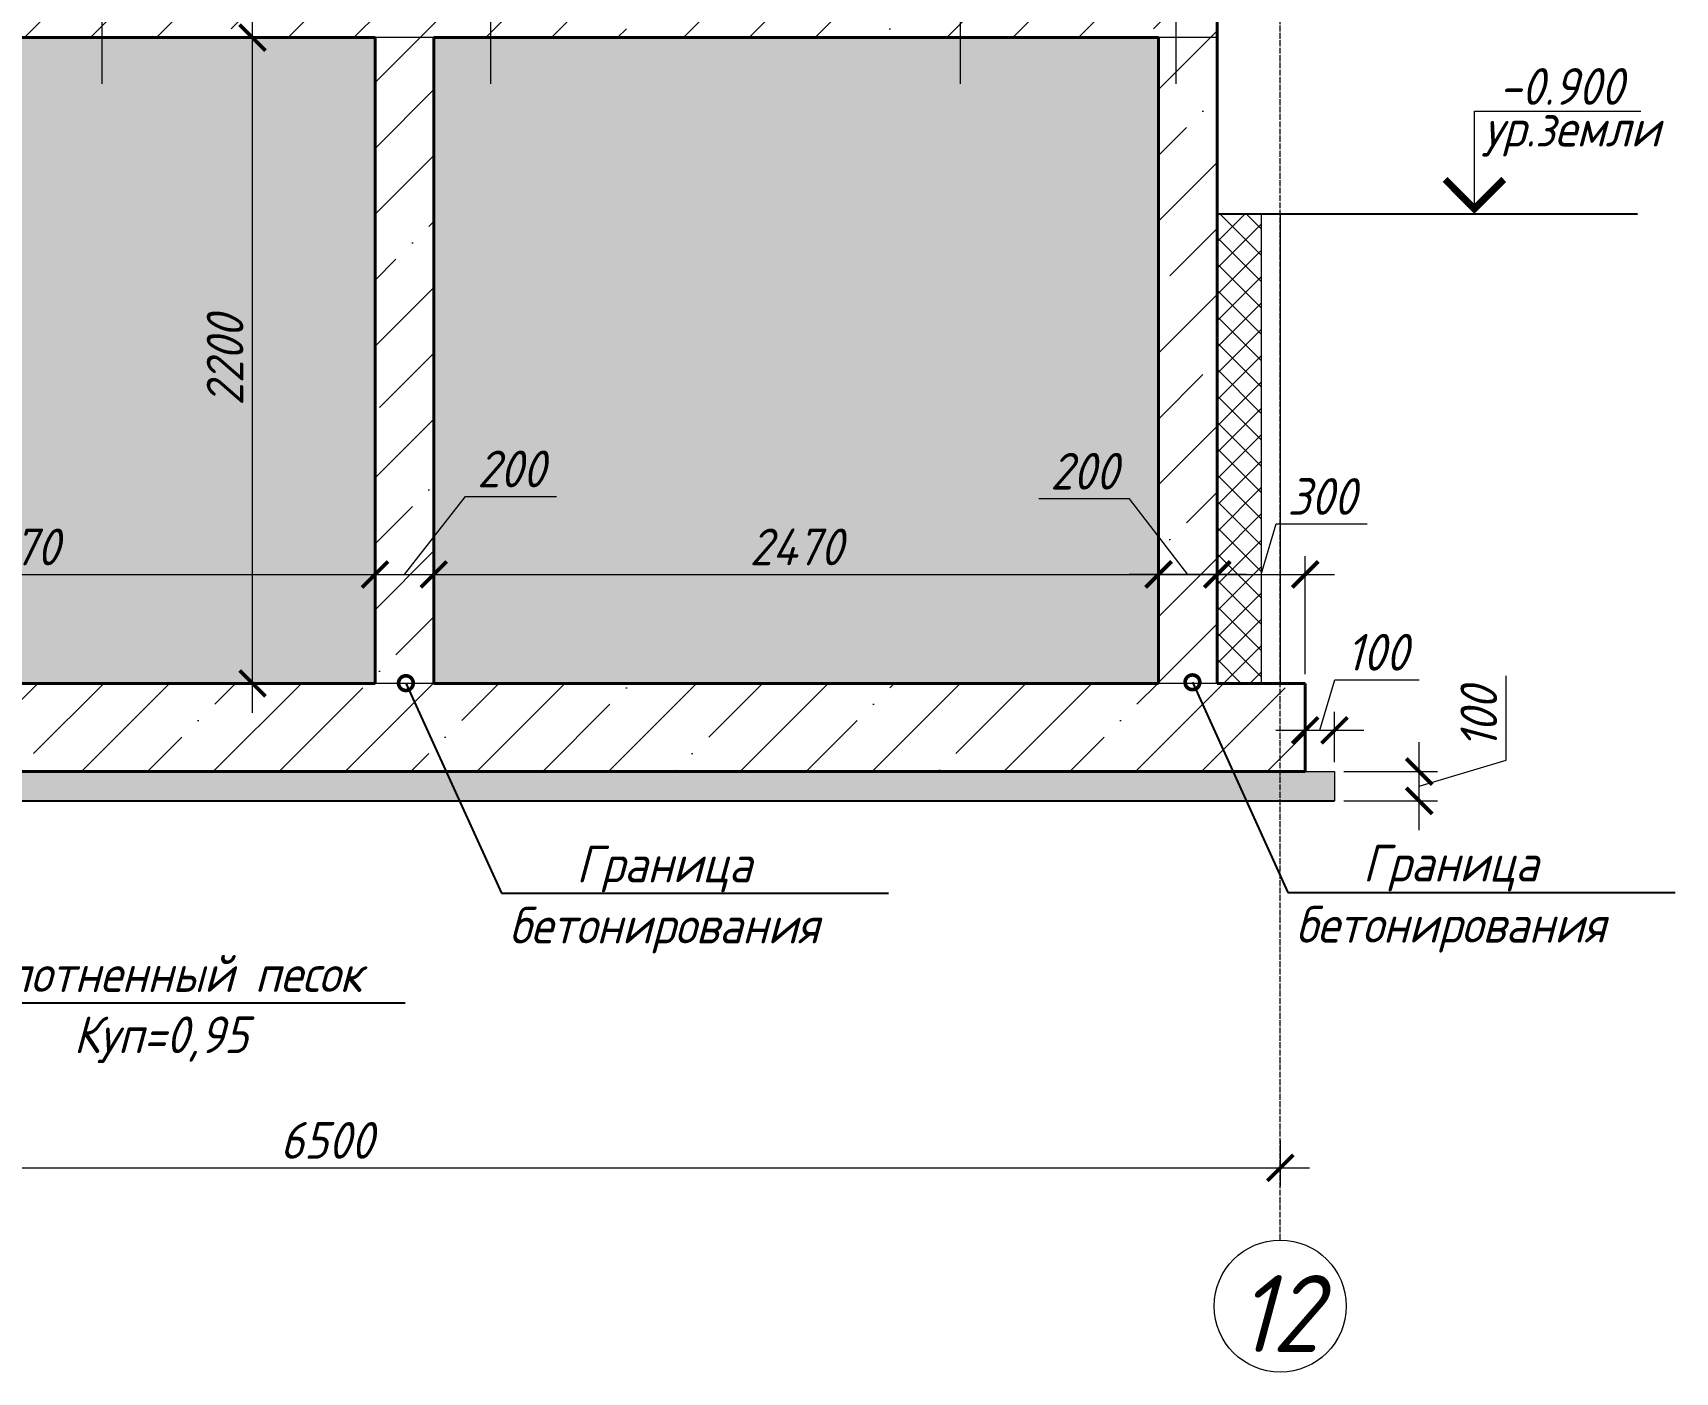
# Model space of a CAD drawing. Header units: millimetres. Extents: x 504091 to 2165846, y 135022 to 442887.
# Drawn here: x 888819 to 894416, y 240809 to 245371 of the extents above; entities that cross this region are included whole.
import ezdxf
from ezdxf import colors
from ezdxf.entities.mleader import LeaderData, LeaderLine
from ezdxf.math import Vec2, Vec3

# ---------------------------------------------------------------- set-up
doc = ezdxf.new("R2010")
doc.units = ezdxf.units.MM
for name, pattern in [('ADSK_Линия сетки', [25, 20, -2.5, 0, -2.5]), ('CENTER2', [1.125, 0.75, -0.125, 0.125, -0.125]), ('X-OLP-WSS.OCOG$0$Zig-a-zig-ah', [0]), ('осеваяX2', [4, 2.5, -0.5, 0.5, -0.5])]:
    doc.linetypes.add(name, pattern=pattern)
doc.layers.get('Defpoints').update_dxf_attribs({"color": 255})
doc.layers.add('PS_Выноски', color=7, linetype='Continuous')
doc.layers.add('SGRAND', color=7, linetype='Continuous')
for name, color, linetype, lineweight in [('Монолит тонкий', 204, 'Continuous', 9), ('Оси', 165, 'осеваяX2', 13), ('Размер', 7, 'Continuous', 13), ('размеры', 7, 'Continuous', 9), ('Размеры КР', 164, 'Continuous', 9)]:
    doc.layers.add(name, color=color, linetype=linetype, lineweight=lineweight)
doc.styles.add('GOST 2.304_new', font='isocpeur.ttf', dxfattribs={"width": 0.9, "oblique": 15})
doc.linetypes.add('zem', pattern='A,1.9,[130,ltypeshp.shx,S=2.4,R=135,X=0.5,Y=-1.8],2,[130,ltypeshp.shx,S=2.4,R=135,X=0.5,Y=-1.8],2,[130,ltypeshp.shx,S=2.4,R=135,X=0.5,Y=-1.8],3.8', length=9.7)
doc.dimstyles.new('SPDS 1_50', dxfattribs={"dimscale": 50, "dimtxt": 2.5, "dimasz": 1.77, "dimexe": 1.25, "dimexo": 0.625, "dimtad": 1, "dimdec": 0, "dimrnd": 0.001, "dimzin": 9, "dimtxsty": 'GOST 2.304_new', "dimblk": 'ARCHTICK', "dimcen": 2.5, "dimdle": 2, "dimclrt": 256, "dimadec": 0, "dimazin": 2, "dimtfac": 0.75, "dimtdec": 0, "dimtmove": 1, "dimatfit": 3, "dimfxl": 0, "dimtolj": 1, "dimlwd": 9, "dimlwe": 9, "dimarcsym": 0})

# ---------------------------------------------------------------- blocks, each defined once
blk = doc.blocks.new('_DotSmall')
at = {"color": 0, "linetype": 'ByBlock', "lineweight": 35, "const_width": 0.5}
blk.add_lwpolyline([(-0.0625, 0, 1), (0.0625, 0, 1)], format="xyb", close=True, dxfattribs=at)
blk = doc.blocks.new('_ArchTick')
at = {"color": 0, "linetype": 'ByBlock', "const_width": 0.15}
blk.add_lwpolyline([(-0.5, -0.5), (0.5, 0.5)], dxfattribs=at)
blk = doc.blocks.new('*D1283')
at = {"layer": 'Defpoints', "color": 0, "lineweight": 20, "transparency": 16777216}
for p in [(886569.9, 241630.5), (893069.9, 241630.5), (893069.9, 241504.8)]:
    blk.add_point(p, dxfattribs=at)
at = {"layer": 'Размеры КР', "color": 0, "lineweight": 9, "transparency": 16777216}
for p, q in [((886569.9, 241599.3), (886569.9, 241442.3)), ((893069.9, 241599.3), (893069.9, 241442.3)), ((886469.9, 241504.8), (893169.9, 241504.8))]:
    blk.add_line(p, q, dxfattribs=at)
at = {"layer": 'Размеры КР', "color": 0, "lineweight": 9, "transparency": 16777216, "xscale": 88.5, "yscale": 88.5, "zscale": 88.5, "rotation": 180}
blk.add_blockref('_ArchTick', (886569.9, 241504.8), dxfattribs=at)
at = {"layer": 'Размеры КР', "color": 0, "lineweight": 9, "transparency": 16777216, "xscale": 88.5, "yscale": 88.5, "zscale": 88.5}
blk.add_blockref('_ArchTick', (893069.9, 241504.8), dxfattribs=at)
at = {"layer": 'Размеры КР', "lineweight": 20, "transparency": 16777216, "insert": (889819.9, 241598.5), "char_height": 125, "attachment_point": 5, "style": 'GOST 2.304_new'}
blk.add_mtext('\\A1;6500', dxfattribs=at)
blk = doc.blocks.new('*D1286')
at = {"layer": 'Defpoints', "color": 0, "lineweight": 20, "transparency": 16777216}
for p in [(892654.9, 243526.4), (892654.9, 243155.1), (892854.9, 243155.1)]:
    blk.add_point(p, dxfattribs=at)
at = {"layer": 'Размеры КР', "color": 0, "lineweight": 9, "transparency": 16777216}
for p, q in [((892556.3, 243784.4), (892246.6, 243784.4)), ((892754.9, 243526.4), (892556.3, 243784.4)), ((892654.9, 243186.4), (892654.9, 243588.9)), ((892854.9, 243186.4), (892854.9, 243588.9)), ((892954.9, 243526.4), (892554.9, 243526.4))]:
    blk.add_line(p, q, dxfattribs=at)
at = {"layer": 'Размеры КР', "color": 0, "lineweight": 9, "transparency": 16777216, "xscale": 88.5, "yscale": 88.5, "zscale": 88.5, "rotation": 180}
blk.add_blockref('_ArchTick', (892654.9, 243526.4), dxfattribs=at)
at = {"layer": 'Размеры КР', "color": 0, "lineweight": 9, "transparency": 16777216, "xscale": 88.5, "yscale": 88.5, "zscale": 88.5}
blk.add_blockref('_ArchTick', (892854.9, 243526.4), dxfattribs=at)
at = {"layer": 'Размеры КР', "lineweight": 20, "transparency": 16777216, "insert": (892401.5, 243878.1), "char_height": 125, "attachment_point": 5, "style": 'GOST 2.304_new'}
blk.add_mtext('\\A1;200', dxfattribs=at)
blk = doc.blocks.new('*D1287')
at = {"layer": 'Defpoints', "color": 0, "lineweight": 20, "transparency": 16777216}
for p in [(889984.9, 243526.4), (887514.9, 243355.4), (889984.9, 243355.4)]:
    blk.add_point(p, dxfattribs=at)
at = {"layer": 'Размеры КР', "color": 0, "lineweight": 9, "transparency": 16777216}
for p, q in [((887514.9, 243386.6), (887514.9, 243588.9)), ((889984.9, 243386.6), (889984.9, 243588.9)), ((887414.9, 243526.4), (890084.9, 243526.4))]:
    blk.add_line(p, q, dxfattribs=at)
at = {"layer": 'Размеры КР', "color": 0, "lineweight": 9, "transparency": 16777216, "xscale": 88.5, "yscale": 88.5, "zscale": 88.5, "rotation": 180}
blk.add_blockref('_ArchTick', (887514.9, 243526.4), dxfattribs=at)
at = {"layer": 'Размеры КР', "color": 0, "lineweight": 9, "transparency": 16777216, "xscale": 88.5, "yscale": 88.5, "zscale": 88.5}
blk.add_blockref('_ArchTick', (889984.9, 243526.4), dxfattribs=at)
at = {"layer": 'Размеры КР', "lineweight": 20, "transparency": 16777216, "insert": (888749.9, 243620.2), "char_height": 125, "attachment_point": 5, "style": 'GOST 2.304_new'}
blk.add_mtext('\\A1;2470', dxfattribs=at)
blk = doc.blocks.new('*D1288')
at = {"layer": 'Defpoints', "color": 0, "lineweight": 20, "transparency": 16777216}
for p in [(890184.9, 243526.4), (890184.9, 243386.2), (889984.9, 243355.4)]:
    blk.add_point(p, dxfattribs=at)
at = {"layer": 'Размеры КР', "color": 0, "lineweight": 9, "transparency": 16777216}
for p, q in [((890084.9, 243526.4), (890293.6, 243792.1)), ((890293.6, 243792.1), (890603.4, 243792.1)), ((889984.9, 243386.6), (889984.9, 243588.9)), ((890184.9, 243417.5), (890184.9, 243588.9)), ((889884.9, 243526.4), (890284.9, 243526.4))]:
    blk.add_line(p, q, dxfattribs=at)
at = {"layer": 'Размеры КР', "color": 0, "lineweight": 9, "transparency": 16777216, "xscale": 88.5, "yscale": 88.5, "zscale": 88.5, "rotation": 180}
blk.add_blockref('_ArchTick', (889984.9, 243526.4), dxfattribs=at)
at = {"layer": 'Размеры КР', "color": 0, "lineweight": 9, "transparency": 16777216, "xscale": 88.5, "yscale": 88.5, "zscale": 88.5}
blk.add_blockref('_ArchTick', (890184.9, 243526.4), dxfattribs=at)
at = {"layer": 'Размеры КР', "lineweight": 20, "transparency": 16777216, "insert": (890448.5, 243885.8), "char_height": 125, "attachment_point": 5, "style": 'GOST 2.304_new'}
blk.add_mtext('\\A1;200', dxfattribs=at)
blk = doc.blocks.new('*D1289')
at = {"layer": 'Defpoints', "color": 0, "lineweight": 20, "transparency": 16777216}
for p in [(892654.9, 243526.4), (890184.9, 243386.2), (892654.9, 243316.9)]:
    blk.add_point(p, dxfattribs=at)
at = {"layer": 'Размеры КР', "color": 0, "lineweight": 9, "transparency": 16777216}
for p, q in [((890184.9, 243417.5), (890184.9, 243588.9)), ((892654.9, 243348.1), (892654.9, 243588.9)), ((890084.9, 243526.4), (892754.9, 243526.4))]:
    blk.add_line(p, q, dxfattribs=at)
at = {"layer": 'Размеры КР', "color": 0, "lineweight": 9, "transparency": 16777216, "xscale": 88.5, "yscale": 88.5, "zscale": 88.5, "rotation": 180}
blk.add_blockref('_ArchTick', (890184.9, 243526.4), dxfattribs=at)
at = {"layer": 'Размеры КР', "color": 0, "lineweight": 9, "transparency": 16777216, "xscale": 88.5, "yscale": 88.5, "zscale": 88.5}
blk.add_blockref('_ArchTick', (892654.9, 243526.4), dxfattribs=at)
at = {"layer": 'Размеры КР', "lineweight": 20, "transparency": 16777216, "insert": (891419.9, 243620.2), "char_height": 125, "attachment_point": 5, "style": 'GOST 2.304_new'}
blk.add_mtext('\\A1;2470', dxfattribs=at)
blk = doc.blocks.new('*D1290')
at = {"layer": 'Defpoints', "color": 0, "lineweight": 20, "transparency": 16777216}
for p in [(893154.9, 243526.4), (892854.9, 243316.9), (893154.9, 243155.1)]:
    blk.add_point(p, dxfattribs=at)
at = {"layer": 'Размеры КР', "color": 0, "lineweight": 9, "transparency": 16777216}
for p, q in [((893004.9, 243526.4), (893056.4, 243698.3)), ((893056.4, 243698.3), (893366.2, 243698.3)), ((892854.9, 243348.1), (892854.9, 243588.9)), ((893154.9, 243186.4), (893154.9, 243588.9)), ((892754.9, 243526.4), (893254.9, 243526.4))]:
    blk.add_line(p, q, dxfattribs=at)
at = {"layer": 'Размеры КР', "color": 0, "lineweight": 9, "transparency": 16777216, "xscale": 88.5, "yscale": 88.5, "zscale": 88.5, "rotation": 180}
blk.add_blockref('_ArchTick', (892854.9, 243526.4), dxfattribs=at)
at = {"layer": 'Размеры КР', "color": 0, "lineweight": 9, "transparency": 16777216, "xscale": 88.5, "yscale": 88.5, "zscale": 88.5}
blk.add_blockref('_ArchTick', (893154.9, 243526.4), dxfattribs=at)
at = {"layer": 'Размеры КР', "lineweight": 20, "transparency": 16777216, "insert": (893211.3, 243792.1), "char_height": 125, "attachment_point": 5, "style": 'GOST 2.304_new'}
blk.add_mtext('\\A1;300', dxfattribs=at)
blk = doc.blocks.new('*D1291')
at = {"layer": 'Defpoints', "color": 0, "lineweight": 20, "transparency": 16777216}
for p in [(889567.3, 245355.1), (889601.9, 245355.1), (889488.4, 243155.1)]:
    blk.add_point(p, dxfattribs=at)
at = {"layer": 'Размеры КР', "color": 0, "lineweight": 9, "transparency": 16777216}
for p, q in [((889567.3, 243055.1), (889567.3, 245455.1)), ((889570.6, 245355.1), (889504.8, 245355.1)), ((889519.7, 243155.1), (889629.8, 243155.1))]:
    blk.add_line(p, q, dxfattribs=at)
at = {"layer": 'Размеры КР', "color": 0, "lineweight": 9, "transparency": 16777216, "xscale": 88.5, "yscale": 88.5, "zscale": 88.5}
for p, rotation in [((889567.3, 245355.1), 90), ((889567.3, 243155.1), 270)]:
    blk.add_blockref('_ArchTick', p, dxfattribs=dict(at, rotation=rotation))
at = {"layer": 'Размеры КР', "lineweight": 20, "transparency": 16777216, "insert": (889473.6, 244255.1), "char_height": 125, "attachment_point": 5, "rotation": 90, "style": 'GOST 2.304_new'}
blk.add_mtext('\\A1;2200', dxfattribs=at)
blk = doc.blocks.new('*D1293')
at = {"layer": 'Defpoints', "color": 0, "lineweight": 20, "transparency": 16777216}
for p in [(893254.9, 242995.6), (893154.9, 242855.1), (893254.9, 242855.1)]:
    blk.add_point(p, dxfattribs=at)
at = {"layer": 'Размеры КР', "color": 0, "lineweight": 9, "transparency": 16777216}
for p, q in [((893204.9, 242995.6), (893256.4, 243167.5)), ((893256.4, 243167.5), (893543.7, 243167.5)), ((893154.9, 242886.4), (893154.9, 243058.1)), ((893254.9, 242886.4), (893254.9, 243058.1)), ((893054.9, 242995.6), (893354.9, 242995.6))]:
    blk.add_line(p, q, dxfattribs=at)
at = {"layer": 'Размеры КР', "color": 0, "lineweight": 9, "transparency": 16777216, "xscale": 88.5, "yscale": 88.5, "zscale": 88.5, "rotation": 180}
blk.add_blockref('_ArchTick', (893154.9, 242995.6), dxfattribs=at)
at = {"layer": 'Размеры КР', "color": 0, "lineweight": 9, "transparency": 16777216, "xscale": 88.5, "yscale": 88.5, "zscale": 88.5}
blk.add_blockref('_ArchTick', (893254.9, 242995.6), dxfattribs=at)
at = {"layer": 'Размеры КР', "lineweight": 20, "transparency": 16777216, "insert": (893400.1, 243261.3), "char_height": 125, "attachment_point": 5, "style": 'GOST 2.304_new'}
blk.add_mtext('\\A1;100', dxfattribs=at)
blk = doc.blocks.new('*D1294')
at = {"layer": 'Defpoints', "color": 0, "lineweight": 20, "transparency": 16777216}
for p in [(893254.9, 242855.1), (893543.4, 242855.1), (893254.9, 242755.1)]:
    blk.add_point(p, dxfattribs=at)
at = {"layer": 'Размеры КР', "color": 0, "lineweight": 9, "transparency": 16777216}
for p, q in [((893840.2, 242894.2), (893840.2, 243181.4)), ((893543.4, 242655.1), (893543.4, 242955.1)), ((893543.4, 242805.1), (893840.2, 242894.2)), ((893286.1, 242855.1), (893605.9, 242855.1)), ((893286.1, 242755.1), (893605.9, 242755.1))]:
    blk.add_line(p, q, dxfattribs=at)
at = {"layer": 'Размеры КР', "color": 0, "lineweight": 9, "transparency": 16777216, "xscale": 88.5, "yscale": 88.5, "zscale": 88.5}
for p, rotation in [((893543.4, 242855.1), 90), ((893543.4, 242755.1), 270)]:
    blk.add_blockref('_ArchTick', p, dxfattribs=dict(at, rotation=rotation))
at = {"layer": 'Размеры КР', "lineweight": 20, "transparency": 16777216, "insert": (893746.5, 243037.8), "char_height": 125, "attachment_point": 5, "rotation": 90, "style": 'GOST 2.304_new'}
blk.add_mtext('\\A1;100', dxfattribs=at)

msp = doc.modelspace()

# ---------------------------------------------------------------- hatches: boundary and pattern name
at = {"layer": 'SGRAND', "lineweight": 20}
h = msp.add_hatch(dxfattribs=at)
h.set_pattern_fill('ANSI35', color=256, scale=50)
h.paths.add_polyline_path([(888974.8849, 245555.1421), (888974.8849, 245355.1421), (889984.8694, 245355.1421), (889984.8694, 243155.1421), (890184.8694, 243155.1421), (890184.8694, 245355.1421), (892654.8694, 245355.1421), (892654.8694, 243155.1421), (892854.8694, 243155.1421), (892854.8694, 245555.1421)])
h.paths.add_polyline_path([(888974.8849, 245555.1421), (887314.8694, 245555.1421), (887314.8694, 243155.1421), (887514.8694, 243155.1421), (887514.8694, 245355.1421), (888974.8849, 245355.1421)])
h.paths.add_polyline_path([(888426.2842, 243155.1421), (887514.8694, 243155.1421), (887314.8694, 243155.1421), (887014.8694, 243155.1421), (887014.8694, 242855.1421), (888460.0268, 242855.1421)])
h.paths.add_polyline_path([(893069.8755, 243155.1421), (892854.8694, 243155.1421), (892654.8694, 243155.1421), (890184.8694, 243155.1421), (889984.8694, 243155.1421), (888426.2842, 243155.1421), (888460.0268, 242855.1421), (893069.8755, 242855.1421)])
h.paths.add_polyline_path([(893154.8694, 243155.1421), (893069.8755, 243155.1421), (893069.8755, 242855.1421), (893154.8694, 242855.1421)])
h = msp.add_hatch(dxfattribs=at)
h.set_pattern_fill('AR-SAND', color=256)
h.paths.add_polyline_path([(889984.8694, 245355.1421), (887514.8694, 245355.1421), (887514.8694, 243155.1421), (888426.2842, 243155.1421), (888379.7166, 243569.1673, -1), (888378.3195, 243581.589, -1), (888379.7166, 243569.1673), (888426.2842, 243155.1421), (889984.8694, 243155.1421)])
h.paths.add_polyline_path([(892654.8694, 245355.1421), (890184.8694, 245355.1421), (890184.8694, 243155.1421), (892654.8694, 243155.1421)])
h.paths.add_polyline_path([(888517.262, 243477.5092), (888906.012, 243477.5092), (888985.8261, 243775.3796), (888597.0761, 243775.3796)], flags=24)
h.paths.add_polyline_path([(889616.2784, 244028.1598), (889616.2784, 244405.6598), (889318.4081, 244485.4739), (889318.4081, 244107.9739)], flags=24)
h.paths.add_polyline_path([(892213.8656, 243735.4373), (892512.6156, 243735.4373), (892592.4297, 244033.3076), (892293.6797, 244033.3076)], flags=24)
h.paths.add_polyline_path([(890260.892, 243743.1342), (890559.642, 243743.1342), (890639.4562, 244041.0046), (890340.7062, 244041.0046)], flags=24)
h.paths.add_polyline_path([(891187.262, 243477.5092), (891576.012, 243477.5092), (891655.8261, 243775.3796), (891267.0761, 243775.3796)], flags=24)
h = msp.add_hatch(dxfattribs=at)
h.set_pattern_fill('ANSI37', color=256, scale=20)
h.paths.add_polyline_path([(893004.8694, 244755.1421), (892854.8694, 244755.1421), (892854.8694, 243155.1421), (893004.8694, 243155.1421)])
h = msp.add_hatch(dxfattribs=at)
h.set_pattern_fill('AR-CONC', color=256, scale=0.5)
h.set_pattern_definition([(50, (7613.07, -19608.36), (91.0923345, -7.969543), [9.525, -104.775]), (355, (7613.07, -19608.36), (-17.621711, 95.528423), [7.62, -83.820292]), (100.451445, (7620.66, -19609.02), (73.4706235, 87.558876), [8.095004, -89.045122]), (46.1842, (7613.07, -19582.96), (135.53952, -21.021164), [14.2875, -157.1625]), (96.635558, (7624.37, -19584.71), (118.702067, 123.713062), [12.142512, -133.567804]), (351.184151, (7613.07, -19582.96), (118.702067, 123.713062), [11.429984, -125.729866]), (21, (7625.77, -19589.31), (75.8071956, -51.132599), [9.525, -104.775]), (326, (7625.77, -19589.31), (30.901014, 92.093983), [7.62, -83.82]), (71.451445, (7632.09, -19593.57), (106.70821, 40.9613844), [8.095004, -89.044969]), (37.5, (7613.072, -19608.357), (1.5443016, 42.2775194), [0, -82.804, 0, -85.09, 0, -84.1375]), (7.5, (7613.072, -19608.357), (33.4098313, 50.0902874), [0, -48.514, 0, -80.899, 0, -32.0675]), (327.5, (7584.75, -19608.357), (67.7952976, -2.864372), [0, -31.75, 0, -99.06, 0, -131.445]), (317.5, (7572.05, -19608.357), (74.0645907, 12.7132455), [0, -41.275, 0, -65.786, 0, -93.345])])
h.paths.add_polyline_path([(893254.5744, 242855.1439), (890294.8849, 242855.1421), (887014.8694, 242855.1421), (886914.8694, 242855.1421), (886914.8694, 242755.1421), (893254.5744, 242755.1439)])

# ---------------------------------------------------------------- linework, layer by layer
at = {"layer": 'PS_Выноски', "linetype": 'zem', "ltscale": 30}
for p, q in [((892854.8694, 244755.1421), (894287.0827, 244755.1421)), ((886716.4947, 242755.1421), (893254.2795, 242755.1456))]:
    msp.add_line(p, q, dxfattribs=at)
at = {"layer": 'SGRAND', "lineweight": 20}
msp.add_line((893004.8694, 244755.1421), (893004.8694, 243155.1421), dxfattribs=at)
at = {"layer": 'Монолит тонкий', "lineweight": 40, "ltscale": 100}
for p, q in [((892854.8694, 245555.1421), (892854.8694, 243155.1421)), ((887514.8694, 245355.1421), (889984.8694, 245355.1421)), ((889984.8694, 245355.1421), (889984.8694, 243155.1421)), ((890184.8694, 245355.1421), (890184.8694, 243155.1421)), ((890184.8694, 245355.1421), (892654.8694, 245355.1421)), ((892654.8694, 245355.1421), (892654.8694, 243155.1421)), ((887514.8694, 243155.1421), (889984.8694, 243155.1421)), ((892654.8694, 243155.1421), (890184.8694, 243155.1421)), ((893154.8694, 243155.1421), (892854.8694, 243155.1421)), ((893154.8694, 243155.1421), (893154.8694, 242855.1421)), ((893154.8694, 243155.1421), (893154.8694, 242855.1421)), ((887014.8694, 242855.1421), (893154.8694, 242855.1421))]:
    msp.add_line(p, q, dxfattribs=at)
at = {"layer": 'Оси', "linetype": 'CENTER2', "ltscale": 500}
for p, q in [((889054.8849, 245198.1254), (889054.8849, 248620.9913)), ((890379.8849, 245198.1254), (890379.8849, 248620.9913)), ((891979.8849, 245198.1254), (891979.8849, 248620.9913)), ((892714.8849, 245198.1254), (892714.8849, 248620.9913))]:
    msp.add_line(p, q, dxfattribs=at)
at = {"layer": 'Оси', "linetype": 'ADSK_Линия сетки'}
msp.add_line((893069.8755, 241259.8885), (893069.8755, 247100.1427), dxfattribs=at)
at = {"layer": 'размеры', "linetype": 'X-OLP-WSS.OCOG$0$Zig-a-zig-ah', "ltscale": 0.1}
for p, q in [((890184.8694, 245355.1421), (889984.8694, 245355.1421)), ((892854.8694, 245355.1421), (892654.8694, 245355.1421)), ((890184.8694, 243155.1421), (889984.8694, 243155.1421)), ((892854.8694, 243155.1421), (892654.8694, 243155.1421))]:
    msp.add_line(p, q, dxfattribs=at)
at = {"layer": 'размеры', "ltscale": 50}
msp.add_lwpolyline([(893731.6514, 244755.1421), (893731.6514, 245105.1486), (894298.773, 245105.1486)], dxfattribs=at)
at = {"layer": 'размеры', "ltscale": 50, "const_width": 24}
msp.add_lwpolyline([(893631.6514, 244872.1127), (893731.6514, 244772.1127), (893831.6514, 244872.1127)], dxfattribs=at)
at = {"layer": 'Размеры КР', "lineweight": 20}
for p, q in [((893154.8694, 242855.1421), (893254.8694, 242855.1421)), ((893254.8694, 242855.1421), (893254.2795, 242755.1456))]:
    msp.add_line(p, q, dxfattribs=at)
msp.add_lwpolyline([(892854.8694, 244755.1421), (893069.8755, 244755.1421), (893069.8755, 243155.1421), (892854.8694, 243155.1421)], close=True, dxfattribs=at)
msp.add_circle((893069.8755, 241033.8885), 225, dxfattribs=at)

# ---------------------------------------------------------------- texts
at = {"layer": 'Оси', "insert": (893062.6654, 241008.3126), "char_height": 262.5, "width": 245.7, "attachment_point": 5, "line_spacing_factor": 1.022766, "style": 'GOST 2.304_new'}
msp.add_mtext('\\pt67.49925,135.00112,202.50037,269.99962,337.49887,405.00075,472.5,539.99925,607.50112,675.00037,742.49962,809.99887,877.50075,945,1012.49925,1080.00113,1147.50038,1214.99963,1282.49887,1350.00075,1417.5,1484.99925,1552.50112,1620.00037,1687.49962,1754.99887,1822.50075,1890,1957.49925,2025.00112,2092.50037,2159.99962;12', dxfattribs=at)
at = {"layer": 'размеры', "ltscale": 50, "style": 'GOST 2.304_new', "oblique": 15, "width": 0.9}
for s, p in [('-0.900', (893814.9958, 245126.4348)), ('ур.земли', (893762.2222, 244984.2001))]:
    msp.add_text(s, height=125, dxfattribs=at).set_placement(p)

# ---------------------------------------------------------------- dimensions: what is measured, and where the dimension line sits
at = {"layer": 'Размеры КР', "lineweight": 20}
for base, p1, p2, picture, middle in [((889567.3433, 245355.1421), (889488.4366, 243155.1421), (889601.866, 245355.1421), '*D1291', (889473.5933, 244255.1421)), ((893543.3713, 242855.1421), (893254.8694, 242755.1421), (893254.8694, 242855.1421), '*D1294', (893746.4963, 242925.4546))]:
    dim = msp.add_linear_dim(base=base, p1=p1, p2=p2, angle=90, dimstyle='SPDS 1_50', dxfattribs=at)
    dim.commit()
    dim.dimension.update_dxf_attribs({"geometry": picture, "text_midpoint": middle})
dim = msp.add_linear_dim(base=(890184.8694, 243526.4444), p1=(889984.8694, 243355.3974), p2=(890184.8694, 243386.2377), dimstyle='SPDS 1_50', dxfattribs=at)
dim.commit()
dim.dimension.update_dxf_attribs({"geometry": '*D1288', "text_midpoint": (890324.8776, 243792.0694), "dimtype": 160})
dim = msp.add_linear_dim(base=(892654.8694, 243526.4444), p1=(892854.8694, 243155.1421), p2=(892654.8694, 243155.1421), angle=180, dimstyle='SPDS 1_50', dxfattribs=at)
dim.commit()
dim.dimension.update_dxf_attribs({"geometry": '*D1286', "text_midpoint": (892525.0948, 243784.3725), "dimtype": 160})
for base, p1, p2, picture, middle in [((893154.8694, 243526.4444), (892854.8694, 243316.8735), (893154.8694, 243155.1421), '*D1290', (893087.6819, 243792.0694)), ((889984.8694, 243526.4444), (887514.8694, 243355.3974), (889984.8694, 243355.3974), '*D1287', (888749.8694, 243620.1944)), ((892654.8694, 243526.4444), (890184.8694, 243386.2377), (892654.8694, 243316.8735), '*D1289', (891419.8694, 243620.1944)), ((893254.8694, 242995.6345), (893154.8694, 242855.1421), (893254.8694, 242855.1421), '*D1293', (893287.6819, 243261.2595)), ((893069.8755, 241504.7898), (886569.8755, 241630.5327), (893069.8755, 241630.5327), '*D1283', (889819.8755, 241598.5398))]:
    dim = msp.add_linear_dim(base=base, p1=p1, p2=p2, dimstyle='SPDS 1_50', dxfattribs=at)
    dim.commit()
    dim.dimension.update_dxf_attribs({"geometry": picture, "text_midpoint": middle})

# ---------------------------------------------------------------- leaders
at = {"layer": 'Размер', "ltscale": 20}
ml = msp.add_multileader_mtext('Standard', dxfattribs=at)
ml.set_content('\\A1;Уплотненный песок\\PКуп=0,95', color=256, style='GOST 2.304_new')
ml.set_leader_properties()
ml.set_arrow_properties(name='DOTSMALL')
ml.build(insert=Vec2(0, 0))
ml.multileader.update_dxf_attribs({"text_left_attachment_type": 6, "text_right_attachment_type": 6, "dogleg_length": 1, "arrow_head_size": 100})
ctx = ml.context
ctx.base_point, ctx.char_height, ctx.arrow_head_size, ctx.landing_gap_size, ctx.plane_origin = Vec3(888568.7229, 242066.5588), 125, 100, 0, Vec3(871280.1216, 390094.0733)
ctx.left_attachment, ctx.right_attachment, ctx.text_align_type = 6, 6, 1
notes = []
notes.append((ctx, [(1, (1, 1, 0), (888548.7229, 242066.5588), (1, 0), 20, [(0, [(888379.018, 243575.3781)], 0, [])])]))
ctx.mtext.insert, ctx.mtext.rotation, ctx.mtext.width, ctx.mtext.alignment, ctx.mtext.flow_direction = Vec3(889254.8447, 242229.0588), 6.283185307, 1664.96034, 2, 5
ml = msp.add_multileader_mtext('Standard', dxfattribs=at)
ml.set_content('\\A1;Граница бетонирования', color=256, style='GOST 2.304_new')
ml.set_leader_properties()
ml.set_arrow_properties(name='DOTSMALL')
ml.build(insert=Vec2(0, 0))
ml.multileader.update_dxf_attribs({"text_left_attachment_type": 6, "text_right_attachment_type": 6, "dogleg_length": 1, "arrow_head_size": 100})
ctx = ml.context
ctx.base_point, ctx.char_height, ctx.arrow_head_size, ctx.landing_gap_size, ctx.plane_origin = Vec3(890435.5095, 242440.2006), 125, 100, 0, Vec3(870517.0927, 388683.4515)
ctx.left_attachment, ctx.right_attachment, ctx.text_align_type = 6, 6, 1
notes.append((ctx, [(1, (1, 1, 0), (890415.5095, 242440.2006), (1, 0), 20, [(0, [(890089.9011, 243156.1738)], 0, [])])]))
ctx.mtext.insert, ctx.mtext.rotation, ctx.mtext.width, ctx.mtext.alignment, ctx.mtext.flow_direction = Vec3(890969.7563, 242602.7006), 6.283185307, 1286.674802, 2, 5
ml = msp.add_multileader_mtext('Standard', dxfattribs=at)
ml.set_content('\\A1;Граница бетонирования', color=256, style='GOST 2.304_new')
ml.set_leader_properties()
ml.set_arrow_properties(name='DOTSMALL')
ml.build(insert=Vec2(0, 0))
ml.multileader.update_dxf_attribs({"text_left_attachment_type": 6, "text_right_attachment_type": 6, "dogleg_length": 1, "arrow_head_size": 100})
ctx = ml.context
ctx.base_point, ctx.char_height, ctx.arrow_head_size, ctx.landing_gap_size, ctx.plane_origin = Vec3(893116.2077, 242442.9927), 125, 100, 0, Vec3(873197.7909, 388686.2435)
ctx.left_attachment, ctx.right_attachment, ctx.text_align_type = 6, 6, 1
notes.append((ctx, [(1, (1, 1, 0), (893096.2077, 242442.9927), (1, 0), 20, [(0, [(892770.5993, 243158.9659)], 0, [])])]))
ctx.mtext.insert, ctx.mtext.rotation, ctx.mtext.width, ctx.mtext.alignment, ctx.mtext.flow_direction = Vec3(893650.4545, 242605.4927), 6.283185307, 1286.674802, 2, 5
for ctx, leaders in notes:
    for number, flags, end, landing, length, lines in leaders:
        leader = LeaderData()
        leader.index, (leader.has_last_leader_line, leader.has_dogleg_vector, leader.attachment_direction) = number, flags
        leader.last_leader_point, leader.dogleg_vector, leader.dogleg_length = Vec3(end), Vec3(landing), length
        for number, points, colour, breaks in lines:
            line = LeaderLine()
            line.index, line.vertices, line.color, line.breaks = number, Vec3.list(points), colors.encode_raw_color(colour), breaks
            leader.lines.append(line)
        ctx.leaders.append(leader)

doc.saveas('drawing.dxf')
